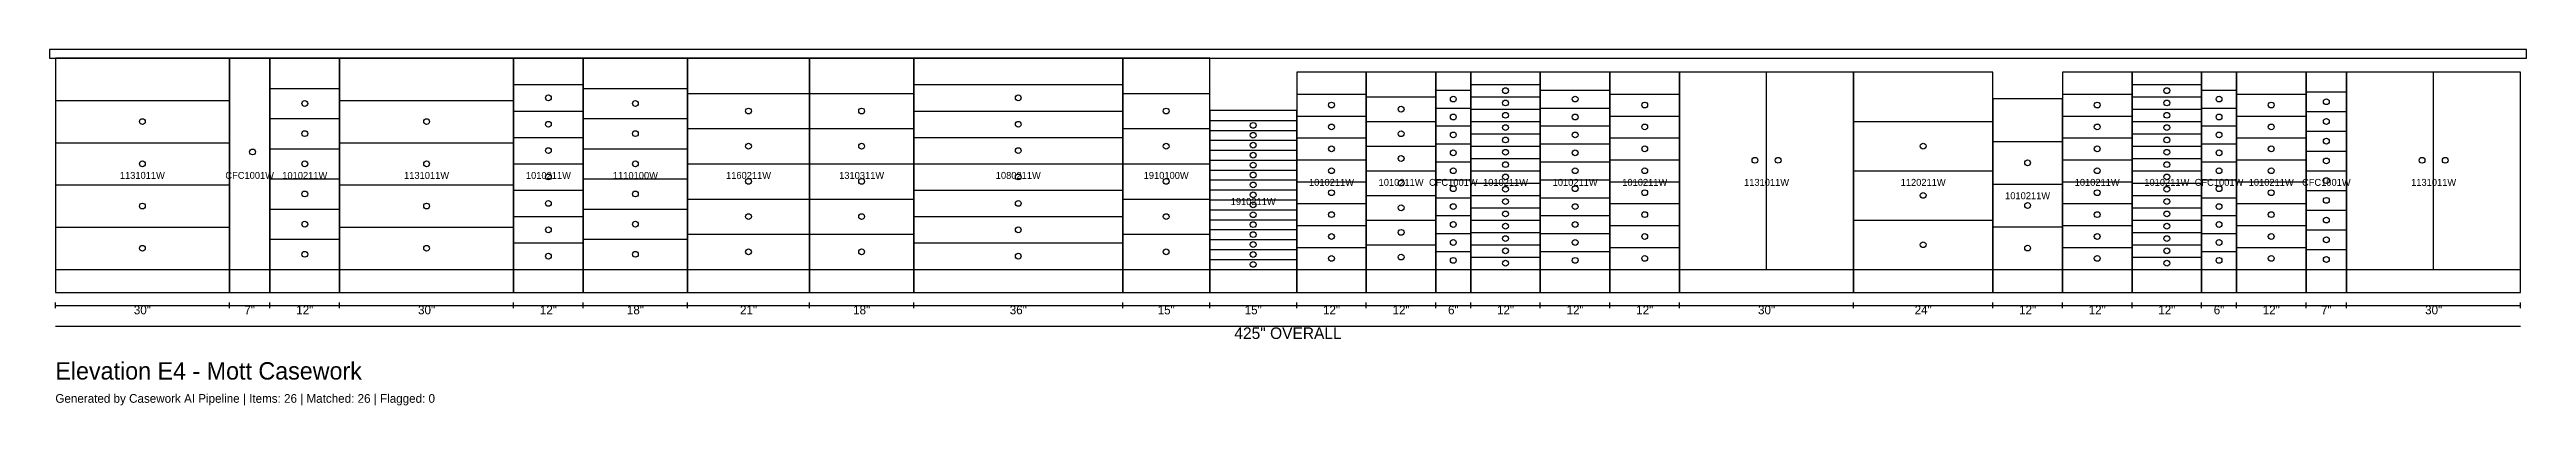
# Model space of a CAD drawing. Header units: metres. Extents: x -1 to 426, y -19 to 42.
import ezdxf
from ezdxf.enums import TextEntityAlignment as Align

# ---------------------------------------------------------------- set-up
doc = ezdxf.new("R2010")
doc.units = ezdxf.units.M
for name, color, linetype in [('CASEWORK-ANNOTATIONS', 1, 'Continuous'), ('CASEWORK-CABINETS', 7, 'Continuous'), ('CASEWORK-COUNTERTOPS', 3, 'Continuous'), ('CASEWORK-DIMENSIONS', 2, 'Continuous'), ('CASEWORK-PRODUCT-NUMBERS', 2, 'Continuous'), ('CASEWORK-SINKS', 5, 'Continuous')]:
    doc.layers.add(name, color=color, linetype=linetype)

msp = doc.modelspace()

# ---------------------------------------------------------------- linework, layer by layer
at = {"layer": 'CASEWORK-CABINETS', "color": 7}
for p, q in [((37, 35.2), (49, 35.2)), ((130, 34.33), (148, 34.33)), ((214, 34.22), (226, 34.22)), ((238, 34.91), (244, 34.91)), ((256, 34.91), (268, 34.91)), ((346, 34.22), (358, 34.22)), ((370, 34.91), (376, 34.91)), ((376, 34.22), (388, 34.22)), ((388, 34.6), (395, 34.6)), ((37, 30), (49, 30)), ((214, 30.44), (226, 30.44)), ((226, 33.75), (238, 33.75)), ((238, 31.82), (244, 31.82)), ((256, 31.82), (268, 31.82)), ((346, 30.44), (358, 30.44)), ((370, 31.82), (376, 31.82)), ((376, 30.44), (388, 30.44)), ((388, 31.2), (395, 31.2)), ((130, 28.27), (148, 28.27)), ((214, 26.67), (226, 26.67)), ((226, 29.5), (238, 29.5)), ((238, 28.73), (244, 28.73)), ((238, 25.64), (244, 25.64)), ((256, 28.73), (268, 28.73)), ((256, 25.64), (268, 25.64)), ((334, 26.05), (346, 26.05)), ((346, 26.67), (358, 26.67)), ((370, 28.73), (376, 28.73)), ((370, 25.64), (376, 25.64)), ((376, 26.67), (388, 26.67)), ((388, 27.8), (395, 27.8)), ((37, 24.8), (49, 24.8)), ((130, 22.2), (148, 22.2)), ((214, 22.89), (226, 22.89)), ((226, 25.25), (238, 25.25)), ((238, 22.55), (244, 22.55)), ((256, 22.55), (268, 22.55)), ((346, 22.89), (358, 22.89)), ((370, 22.55), (376, 22.55)), ((376, 22.89), (388, 22.89)), ((388, 24.4), (395, 24.4)), ((37, 19.6), (49, 19.6)), ((214, 19.11), (226, 19.11)), ((226, 21), (238, 21)), ((238, 19.45), (244, 19.45)), ((256, 19.45), (268, 19.45)), ((334, 18.7), (346, 18.7)), ((346, 19.11), (358, 19.11)), ((370, 19.45), (376, 19.45)), ((376, 19.11), (388, 19.11)), ((388, 21), (395, 21)), ((388, 17.6), (395, 17.6)), ((37, 14.4), (49, 14.4)), ((130, 16.13), (148, 16.13)), ((214, 15.33), (226, 15.33)), ((226, 16.75), (238, 16.75)), ((238, 16.36), (244, 16.36)), ((238, 13.27), (244, 13.27)), ((256, 16.36), (268, 16.36)), ((256, 13.27), (268, 13.27)), ((346, 15.33), (358, 15.33)), ((370, 16.36), (376, 16.36)), ((370, 13.27), (376, 13.27)), ((376, 15.33), (388, 15.33)), ((388, 14.2), (395, 14.2)), ((37, 9.2), (49, 9.2)), ((130, 10.07), (148, 10.07)), ((214, 11.56), (226, 11.56)), ((226, 12.5), (238, 12.5)), ((238, 10.18), (244, 10.18)), ((256, 10.18), (268, 10.18)), ((334, 11.35), (346, 11.35)), ((346, 11.56), (358, 11.56)), ((370, 10.18), (376, 10.18)), ((376, 11.56), (388, 11.56)), ((388, 10.8), (395, 10.8)), ((214, 7.78), (226, 7.78)), ((226, 8.25), (238, 8.25)), ((238, 7.09), (244, 7.09)), ((256, 7.09), (268, 7.09)), ((346, 7.78), (358, 7.78)), ((370, 7.09), (376, 7.09)), ((376, 7.78), (388, 7.78)), ((388, 7.4), (395, 7.4)), ((30, 4), (37, 4)), ((37, 4), (49, 4)), ((130, 4), (148, 4)), ((214, 4), (226, 4)), ((226, 4), (238, 4)), ((238, 4), (244, 4)), ((256, 4), (268, 4)), ((334, 4), (346, 4)), ((346, 4), (358, 4)), ((370, 4), (376, 4)), ((376, 4), (388, 4)), ((388, 4), (395, 4))]:
    msp.add_line(p, q, dxfattribs=at)
for points in [[(30, 0), (37, 0), (37, 40.4), (30, 40.4), (30, 0)], [(37, 0), (49, 0), (49, 40.4), (37, 40.4), (37, 0)], [(130, 0), (148, 0), (148, 40.4), (130, 40.4), (130, 0)], [(214, 0), (226, 0), (226, 38), (214, 38), (214, 0)], [(226, 0), (238, 0), (238, 38), (226, 38), (226, 0)], [(238, 0), (244, 0), (244, 38), (238, 38), (238, 0)], [(256, 0), (268, 0), (268, 38), (256, 38), (256, 0)], [(346, 0), (358, 0), (358, 38), (346, 38), (346, 0)], [(370, 0), (376, 0), (376, 38), (370, 38), (370, 0)], [(376, 0), (388, 0), (388, 38), (376, 38), (376, 0)], [(388, 0), (395, 0), (395, 38), (388, 38), (388, 0)], [(334, 0), (346, 0), (346, 33.4), (334, 33.4), (334, 0)]]:
    msp.add_lwpolyline(points, dxfattribs=at)
for centre in [(43, 32.6), (139, 31.3), (220, 32.33), (232, 31.62), (241, 33.36), (241, 30.27), (262, 33.36), (262, 30.27), (352, 32.33), (373, 33.36), (373, 30.27), (382, 32.33), (391.5, 32.9), (391.5, 29.5), (43, 27.4), (139, 25.23), (220, 28.56), (232, 27.38), (241, 27.18), (262, 27.18), (352, 28.56), (373, 27.18), (382, 28.56), (391.5, 26.1), (34, 24.24), (43, 22.2), (220, 24.78), (220, 21), (232, 23.12), (241, 24.09), (241, 21), (262, 24.09), (262, 21), (340, 22.37), (352, 24.78), (352, 21), (373, 24.09), (373, 21), (382, 24.78), (382, 21), (391.5, 22.7), (43, 17), (139, 19.17), (220, 17.22), (232, 18.88), (241, 17.91), (262, 17.91), (352, 17.22), (373, 17.91), (382, 17.22), (391.5, 19.3), (139, 13.1), (220, 13.44), (232, 14.62), (241, 14.82), (262, 14.82), (340, 15.02), (352, 13.44), (373, 14.82), (382, 13.44), (391.5, 15.9), (391.5, 12.5), (43, 11.8), (220, 9.67), (232, 10.38), (241, 11.73), (241, 8.64), (262, 11.73), (262, 8.64), (352, 9.67), (373, 11.73), (373, 8.64), (382, 9.67), (391.5, 9.1), (43, 6.6), (139, 7.03), (220, 5.89), (232, 6.12), (241, 5.55), (262, 5.55), (340, 7.67), (352, 5.89), (373, 5.55), (382, 5.89), (391.5, 5.7)]:
    msp.add_circle(centre, 0.5, dxfattribs=at)
at = {"layer": 'CASEWORK-COUNTERTOPS', "color": 3}
msp.add_lwpolyline([(-1, 40.4), (426, 40.4), (426, 41.9), (-1, 41.9), (-1, 40.4)], dxfattribs=at)
at = {"layer": 'CASEWORK-DIMENSIONS', "color": 2}
for p, q in [((0, -2.7), (0, -1.7)), ((0, -2.2), (30, -2.2)), ((30, -2.7), (30, -1.7)), ((30, -2.7), (30, -1.7)), ((30, -2.2), (37, -2.2)), ((37, -2.7), (37, -1.7)), ((37, -2.7), (37, -1.7)), ((37, -2.2), (49, -2.2)), ((49, -2.7), (49, -1.7)), ((49, -2.7), (49, -1.7)), ((49, -2.2), (79, -2.2)), ((79, -2.7), (79, -1.7)), ((79, -2.7), (79, -1.7)), ((79, -2.2), (91, -2.2)), ((91, -2.7), (91, -1.7)), ((91, -2.7), (91, -1.7)), ((91, -2.2), (109, -2.2)), ((109, -2.7), (109, -1.7)), ((109, -2.7), (109, -1.7)), ((109, -2.2), (130, -2.2)), ((130, -2.7), (130, -1.7)), ((130, -2.7), (130, -1.7)), ((130, -2.2), (148, -2.2)), ((148, -2.7), (148, -1.7)), ((148, -2.7), (148, -1.7)), ((148, -2.2), (184, -2.2)), ((184, -2.7), (184, -1.7)), ((184, -2.7), (184, -1.7)), ((184, -2.2), (199, -2.2)), ((199, -2.7), (199, -1.7)), ((199, -2.7), (199, -1.7)), ((199, -2.2), (214, -2.2)), ((214, -2.7), (214, -1.7)), ((214, -2.7), (214, -1.7)), ((214, -2.2), (226, -2.2)), ((226, -2.7), (226, -1.7)), ((226, -2.7), (226, -1.7)), ((226, -2.2), (238, -2.2)), ((238, -2.7), (238, -1.7)), ((238, -2.7), (238, -1.7)), ((238, -2.2), (244, -2.2)), ((244, -2.7), (244, -1.7)), ((244, -2.7), (244, -1.7)), ((244, -2.2), (256, -2.2)), ((256, -2.7), (256, -1.7)), ((256, -2.7), (256, -1.7)), ((256, -2.2), (268, -2.2)), ((268, -2.7), (268, -1.7)), ((268, -2.7), (268, -1.7)), ((268, -2.2), (280, -2.2)), ((280, -2.7), (280, -1.7)), ((280, -2.7), (280, -1.7)), ((280, -2.2), (310, -2.2)), ((310, -2.7), (310, -1.7)), ((310, -2.7), (310, -1.7)), ((310, -2.2), (334, -2.2)), ((334, -2.7), (334, -1.7)), ((334, -2.7), (334, -1.7)), ((334, -2.2), (346, -2.2)), ((346, -2.7), (346, -1.7)), ((346, -2.7), (346, -1.7)), ((346, -2.2), (358, -2.2)), ((358, -2.7), (358, -1.7)), ((358, -2.7), (358, -1.7)), ((358, -2.2), (370, -2.2)), ((370, -2.7), (370, -1.7)), ((370, -2.7), (370, -1.7)), ((370, -2.2), (376, -2.2)), ((376, -2.7), (376, -1.7)), ((376, -2.7), (376, -1.7)), ((376, -2.2), (388, -2.2)), ((388, -2.7), (388, -1.7)), ((388, -2.7), (388, -1.7)), ((388, -2.2), (395, -2.2)), ((395, -2.7), (395, -1.7)), ((395, -2.7), (395, -1.7)), ((395, -2.2), (425, -2.2)), ((425, -2.7), (425, -1.7)), ((0, -5.8), (425, -5.8))]:
    msp.add_line(p, q, dxfattribs=at)
at = {"layer": 'CASEWORK-SINKS', "color": 5}
for p, q in [((79, 35.85), (91, 35.85)), ((91, 35.2), (109, 35.2)), ((109, 34.33), (130, 34.33)), ((148, 35.85), (184, 35.85)), ((184, 34.33), (199, 34.33)), ((244, 35.88), (256, 35.88)), ((268, 34.22), (280, 34.22)), ((295, 4), (295, 38)), ((358, 35.88), (370, 35.88)), ((410, 4), (410, 38)), ((0, 33.12), (30, 33.12)), ((49, 33.12), (79, 33.12)), ((79, 31.3), (91, 31.3)), ((91, 30), (109, 30)), ((148, 31.3), (184, 31.3)), ((244, 33.75), (256, 33.75)), ((244, 31.62), (256, 31.62)), ((268, 30.44), (280, 30.44)), ((358, 33.75), (370, 33.75)), ((358, 31.62), (370, 31.62)), ((0, 25.84), (30, 25.84)), ((49, 25.84), (79, 25.84)), ((79, 26.75), (91, 26.75)), ((109, 28.27), (130, 28.27)), ((148, 26.75), (184, 26.75)), ((184, 28.27), (199, 28.27)), ((199, 29.69), (214, 29.69)), ((199, 27.97), (214, 27.97)), ((199, 26.26), (214, 26.26)), ((244, 29.5), (256, 29.5)), ((244, 27.38), (256, 27.38)), ((268, 26.67), (280, 26.67)), ((310, 29.5), (334, 29.5)), ((358, 29.5), (370, 29.5)), ((358, 27.38), (370, 27.38)), ((79, 22.2), (91, 22.2)), ((91, 24.8), (109, 24.8)), ((109, 22.2), (130, 22.2)), ((148, 22.2), (184, 22.2)), ((184, 22.2), (199, 22.2)), ((199, 24.55), (214, 24.55)), ((199, 22.84), (214, 22.84)), ((244, 25.25), (256, 25.25)), ((244, 23.12), (256, 23.12)), ((268, 22.89), (280, 22.89)), ((358, 25.25), (370, 25.25)), ((358, 23.12), (370, 23.12)), ((0, 18.56), (30, 18.56)), ((49, 18.56), (79, 18.56)), ((79, 17.65), (91, 17.65)), ((91, 19.6), (109, 19.6)), ((148, 17.65), (184, 17.65)), ((199, 21.12), (214, 21.12)), ((199, 19.41), (214, 19.41)), ((199, 17.7), (214, 17.7)), ((244, 21), (256, 21)), ((244, 18.88), (256, 18.88)), ((268, 19.11), (280, 19.11)), ((310, 21), (334, 21)), ((358, 21), (370, 21)), ((358, 18.88), (370, 18.88)), ((79, 13.1), (91, 13.1)), ((91, 14.4), (109, 14.4)), ((109, 16.13), (130, 16.13)), ((148, 13.1), (184, 13.1)), ((184, 16.13), (199, 16.13)), ((199, 15.99), (214, 15.99)), ((199, 14.27), (214, 14.27)), ((244, 16.75), (256, 16.75)), ((244, 14.62), (256, 14.62)), ((268, 15.33), (280, 15.33)), ((358, 16.75), (370, 16.75)), ((358, 14.62), (370, 14.62)), ((0, 11.28), (30, 11.28)), ((49, 11.28), (79, 11.28)), ((79, 8.55), (91, 8.55)), ((91, 9.2), (109, 9.2)), ((109, 10.07), (130, 10.07)), ((148, 8.55), (184, 8.55)), ((184, 10.07), (199, 10.07)), ((199, 12.56), (214, 12.56)), ((199, 10.85), (214, 10.85)), ((199, 9.14), (214, 9.14)), ((244, 12.5), (256, 12.5)), ((244, 10.38), (256, 10.38)), ((268, 11.56), (280, 11.56)), ((310, 12.5), (334, 12.5)), ((358, 12.5), (370, 12.5)), ((358, 10.38), (370, 10.38)), ((199, 7.42), (214, 7.42)), ((199, 5.71), (214, 5.71)), ((244, 8.25), (256, 8.25)), ((244, 6.12), (256, 6.12)), ((268, 7.78), (280, 7.78)), ((358, 8.25), (370, 8.25)), ((358, 6.12), (370, 6.12)), ((0, 4), (30, 4)), ((49, 4), (79, 4)), ((79, 4), (91, 4)), ((91, 4), (109, 4)), ((109, 4), (130, 4)), ((148, 4), (184, 4)), ((184, 4), (199, 4)), ((199, 4), (214, 4)), ((244, 4), (256, 4)), ((268, 4), (280, 4)), ((280, 4), (310, 4)), ((310, 4), (334, 4)), ((358, 4), (370, 4)), ((395, 4), (425, 4))]:
    msp.add_line(p, q, dxfattribs=at)
for points in [[(0, 0), (30, 0), (30, 40.4), (0, 40.4), (0, 0)], [(49, 0), (79, 0), (79, 40.4), (49, 40.4), (49, 0)], [(79, 0), (91, 0), (91, 40.4), (79, 40.4), (79, 0)], [(91, 0), (109, 0), (109, 40.4), (91, 40.4), (91, 0)], [(109, 0), (130, 0), (130, 40.4), (109, 40.4), (109, 0)], [(148, 0), (184, 0), (184, 40.4), (148, 40.4), (148, 0)], [(184, 0), (199, 0), (199, 40.4), (184, 40.4), (184, 0)], [(244, 0), (256, 0), (256, 38), (244, 38), (244, 0)], [(268, 0), (280, 0), (280, 38), (268, 38), (268, 0)], [(280, 0), (310, 0), (310, 38), (280, 38), (280, 0)], [(310, 0), (334, 0), (334, 38), (310, 38), (310, 0)], [(358, 0), (370, 0), (370, 38), (358, 38), (358, 0)], [(395, 0), (425, 0), (425, 38), (395, 38), (395, 0)], [(199, 0), (214, 0), (214, 31.4), (199, 31.4), (199, 0)]]:
    msp.add_lwpolyline(points, dxfattribs=at)
for centre in [(250, 34.81), (364, 34.81), (15, 29.48), (64, 29.48), (85, 33.57), (100, 32.6), (119.5, 31.3), (166, 33.57), (191.5, 31.3), (250, 32.69), (250, 30.56), (274, 32.33), (364, 32.69), (364, 30.56), (85, 29.02), (100, 27.4), (119.5, 25.23), (166, 29.02), (191.5, 25.23), (206.5, 28.83), (206.5, 27.12), (206.5, 25.41), (250, 28.44), (250, 26.31), (274, 28.56), (322, 25.25), (364, 28.44), (364, 26.31), (15, 22.2), (64, 22.2), (85, 24.48), (100, 22.2), (166, 24.48), (206.5, 23.69), (206.5, 21.98), (250, 24.19), (250, 22.06), (274, 24.78), (274, 21), (293, 22.8), (297, 22.8), (364, 24.19), (364, 22.06), (408, 22.8), (412, 22.8), (85, 19.93), (100, 17), (119.5, 19.17), (166, 19.93), (191.5, 19.17), (206.5, 20.27), (206.5, 18.56), (206.5, 16.84), (250, 19.94), (250, 17.81), (274, 17.22), (322, 16.75), (364, 19.94), (364, 17.81), (15, 14.92), (64, 14.92), (85, 15.37), (119.5, 13.1), (166, 15.37), (191.5, 13.1), (206.5, 15.13), (206.5, 13.42), (250, 15.69), (250, 13.56), (274, 13.44), (364, 15.69), (364, 13.56), (85, 10.82), (100, 11.8), (166, 10.82), (206.5, 11.71), (206.5, 9.99), (206.5, 8.28), (250, 11.44), (250, 9.31), (274, 9.67), (322, 8.25), (364, 11.44), (364, 9.31), (15, 7.64), (64, 7.64), (85, 6.28), (100, 6.6), (119.5, 7.03), (166, 6.28), (191.5, 7.03), (206.5, 6.57), (206.5, 4.86), (250, 7.19), (250, 5.06), (274, 5.89), (364, 7.19), (364, 5.06)]:
    msp.add_circle(centre, 0.5, dxfattribs=at)

# ---------------------------------------------------------------- texts
at = {"layer": 'CASEWORK-ANNOTATIONS', "color": 7}
msp.add_text('Elevation E4 - Mott Casework', height=3, dxfattribs=at).set_placement((0, -15))
at = {"layer": 'CASEWORK-ANNOTATIONS', "color": 1}
msp.add_text('Generated by Casework AI Pipeline | Items: 26 | Matched: 26 | Flagged: 0', height=1.5, dxfattribs=at).set_placement((0, -19))
at = {"layer": 'CASEWORK-DIMENSIONS', "color": 2}
for s, height, p in [('30"', 1.5, (15, -3)), ('7"', 1.5, (33.5, -3)), ('12"', 1.5, (43, -3)), ('30"', 1.5, (64, -3)), ('12"', 1.5, (85, -3)), ('18"', 1.5, (100, -3)), ('21"', 1.5, (119.5, -3)), ('18"', 1.5, (139, -3)), ('36"', 1.5, (166, -3)), ('15"', 1.5, (191.5, -3)), ('15"', 1.5, (206.5, -3)), ('12"', 1.5, (220, -3)), ('12"', 1.5, (232, -3)), ('6"', 1.5, (241, -3)), ('12"', 1.5, (250, -3)), ('12"', 1.5, (262, -3)), ('12"', 1.5, (274, -3)), ('30"', 1.5, (295, -3)), ('24"', 1.5, (322, -3)), ('12"', 1.5, (340, -3)), ('12"', 1.5, (352, -3)), ('12"', 1.5, (364, -3)), ('6"', 1.5, (373, -3)), ('12"', 1.5, (382, -3)), ('7"', 1.5, (391.5, -3)), ('30"', 1.5, (410, -3)), ('425" OVERALL', 2, (212.5, -7))]:
    msp.add_text(s, height=height, dxfattribs=at).set_placement(p, align=Align.MIDDLE_CENTER)
at = {"layer": 'CASEWORK-PRODUCT-NUMBERS', "color": 2}
for s, p in [('1131011W', (15, 20.2)), ('CFC1001W', (33.5, 20.2)), ('1010211W', (43, 20.2)), ('1131011W', (64, 20.2)), ('1010211W', (85, 20.2)), ('1110100W', (100, 20.2)), ('1160211W', (119.5, 20.2)), ('1310311W', (139, 20.2)), ('1080211W', (166, 20.2)), ('1910100W', (191.5, 20.2)), ('1010211W', (220, 19)), ('1010211W', (232, 19)), ('CFC1001W', (241, 19)), ('1010211W', (250, 19)), ('1010211W', (262, 19)), ('1010211W', (274, 19)), ('1131011W', (295, 19)), ('1120211W', (322, 19)), ('1010211W', (340, 16.7)), ('1010211W', (352, 19)), ('1010211W', (364, 19)), ('CFC1001W', (373, 19)), ('1010211W', (382, 19)), ('CFC1001W', (391.5, 19)), ('1131011W', (410, 19)), ('1910211W', (206.5, 15.7))]:
    msp.add_text(s, height=1.2, dxfattribs=at).set_placement(p, align=Align.MIDDLE_CENTER)

doc.saveas('drawing.dxf')
